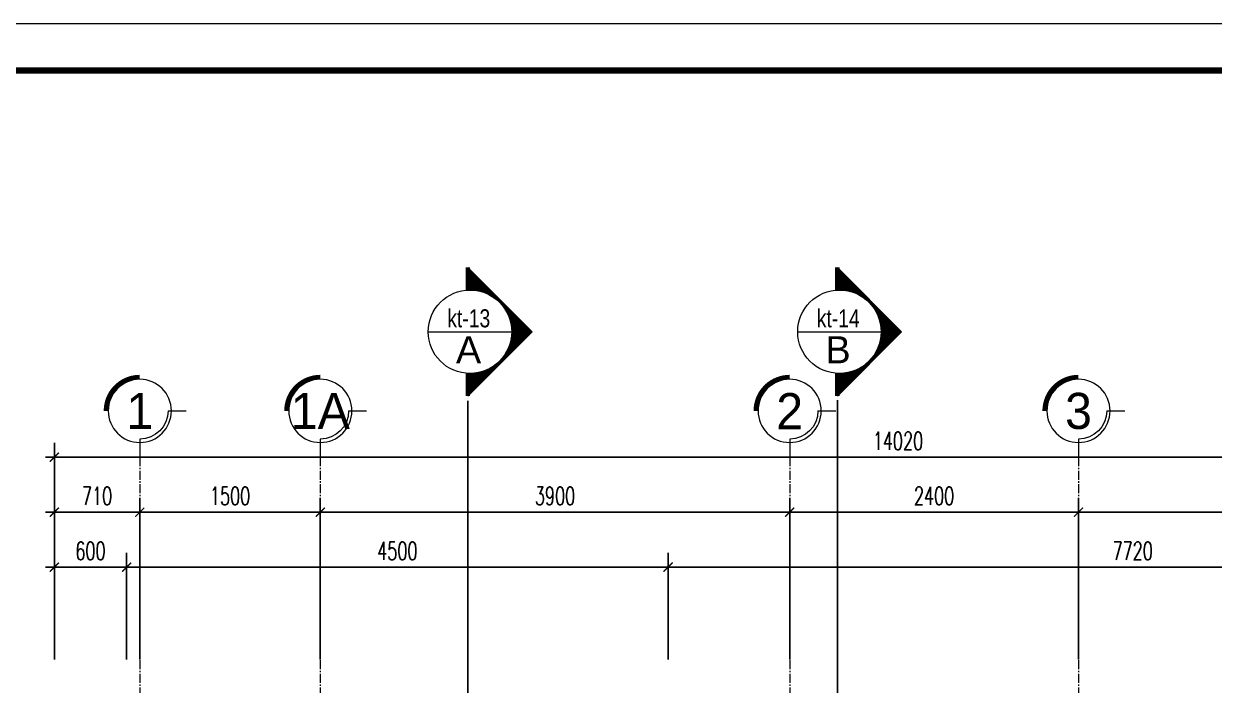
# Model space of a CAD drawing. Header units: millimetres. Extents: x -229618 to 2906, y -178063 to 96806.
# Drawn here: x -209617 to -199725, y -94318 to -88822 of the extents above; entities that cross this region are included whole.
import ezdxf
from ezdxf.enums import TextEntityAlignment as Align

# ---------------------------------------------------------------- set-up
doc = ezdxf.new("R2010")
doc.units = ezdxf.units.MM
doc.header["$LTSCALE"] = 200
doc.header["$MEASUREMENT"] = 0
doc.header["$PDMODE"] = 3
doc.header["$PDSIZE"] = 50
for name, pattern in [('ACAD_ISO07W100', [3, 0, -3]), ('CENTER2', [1.125, 0.75, -0.125, 0.125, -0.125]), ('HIDDEN2', [0.1875, 0.125, -0.0625])]:
    doc.linetypes.add(name, pattern=pattern)
doc.layers.get('0').update_dxf_attribs({"color": 95, "linetype": 'CONTINUOUS'})
doc.layers.get('DEFPOINTS').update_dxf_attribs({"linetype": 'CONTINUOUS'})
for name, color, linetype, lineweight in [('cat', 1, 'CONTINUOUS', 40), ('hatch', 250, 'CONTINUOUS', 5), ('KH cat', 2, 'HIDDEN2', 50), ('thay', 7, 'CONTINUOUS', 18), ('tim', 18, 'CENTER2', 9)]:
    doc.layers.add(name, color=color, linetype=linetype, lineweight=lineweight)
for name, color, linetype in [('DIM', 251, 'CONTINUOUS'), ('KHUNGTEN', 7, 'CONTINUOUS'), ('MANH', 9, 'CONTINUOUS'), ('TEXT', 33, 'CONTINUOUS')]:
    doc.layers.add(name, color=color, linetype=linetype)
doc.layers.add('in', color=203, linetype='CONTINUOUS', lineweight=5, plot=False)
doc.styles.add('Aria H iso', font='Vharial_0.ttf')
doc.styles.add('CHU HOA Day', font='Vharial_0.ttf')
doc.styles.add('CHUC HOA MANH', font='chhbg.shx', dxfattribs={"width": 0.8, "height": 250})
doc.styles.add('dam', font='Vhavanb_0.ttf', dxfattribs={"width": 0.9, "height": 450})
doc.styles.add('Scale', font='vnsimli.shx', dxfattribs={"width": 0.65, "bigfont": 'bigfont.shx'})
doc.dimstyles.new('Scale', dxfattribs={"dimscale": 75, "dimtxt": 2, "dimasz": 1, "dimexe": 1.6, "dimexo": 0, "dimgap": 0.8, "dimtad": 1, "dimdec": 0, "dimzin": 0, "dimdsep": 46, "dimtxsty": 'Scale', "dimblk": 'ARCHTICK', "dimcen": 0.1, "dimdle": 1, "dimclrd": 256, "dimclre": 256, "dimclrt": 3, "dimadec": 0, "dimazin": 0, "dimtfac": 1, "dimtdec": 0, "dimtix": 1, "dimtmove": 2, "dimatfit": 3, "dimldrblk": 'ARCHTICK', "dimfxl": 0, "dimtolj": 1, "dimtzin": 0, "dimarcsym": 0})

# ---------------------------------------------------------------- blocks, each defined once
blk = doc.blocks.new('KhungA3')
at = {"layer": 'KHUNGTEN', "color": 4, "const_width": 0.724}
blk.add_lwpolyline([(7.54, 8.99), (411.13, 8.99), (411.13, 295.64), (7.54, 295.64)], close=True, dxfattribs=at)
blk = doc.blocks.new('tr')
at = {"layer": 'thay', "ltscale": 600}
for p, q in [((0, -200), (0, 0)), ((313, -513), (513, -513))]:
    blk.add_line(p, q, dxfattribs=at)
at = {"layer": 'thay', "ltscale": 600, "const_width": 50}
blk.add_lwpolyline([(-375, -513, 0.414214), (0, -888, 0.414214)], format="xyb", dxfattribs=at)
at = {"layer": 'thay', "ltscale": 600}
blk.add_circle((0, -513), 350, dxfattribs=at)
blk.add_arc((0, -513), 313, 0, 90, dxfattribs=at)
at = {"layer": 'TEXT', "linetype": 'Continuous', "style": 'Aria H iso'}
blk.add_attdef('A', text='', height=350, dxfattribs=at).set_placement((0, -671), align=Align.CENTER)
blk = doc.blocks.new('_ArchTick')
at = {"color": 0, "linetype": 'ByBlock', "const_width": 0.15}
blk.add_lwpolyline([(-0.5, -0.5), (0.5, 0.5)], dxfattribs=at)
blk = doc.blocks.new('*D1779')
at = {"layer": 'DEFPOINTS', "color": 0, "linetype": 'Continuous'}
for p in [(-203253, -92880), (-207153, -94105.1), (-203253, -94105.1)]:
    blk.add_point(p, dxfattribs=at)
at = {"layer": 'DIM', "linetype": 'Continuous', "lineweight": -2}
for p, q in [((-207153, -94105.1), (-207153, -92760)), ((-203253, -94105.1), (-203253, -92760)), ((-207228, -92880), (-203178, -92880))]:
    blk.add_line(p, q, dxfattribs=at)
at = {"layer": 'DIM', "linetype": 'Continuous', "lineweight": -2, "xscale": 75, "yscale": 75, "zscale": 75, "rotation": 180}
blk.add_blockref('_ArchTick', (-207153, -92880), dxfattribs=at)
at = {"layer": 'DIM', "linetype": 'Continuous', "lineweight": -2, "xscale": 75, "yscale": 75, "zscale": 75}
blk.add_blockref('_ArchTick', (-203253, -92880), dxfattribs=at)
at = {"layer": 'DIM', "color": 3, "linetype": 'Continuous', "insert": (-205203, -92745), "char_height": 150, "attachment_point": 5, "style": 'Scale'}
blk.add_mtext('\\A1;3900', dxfattribs=at)
blk = doc.blocks.new('*D1781')
at = {"layer": 'DEFPOINTS', "color": 0, "linetype": 'Continuous'}
for p in [(-207153, -92880), (-208653, -94105.1), (-207153, -94105.1)]:
    blk.add_point(p, dxfattribs=at)
at = {"layer": 'DIM', "linetype": 'Continuous', "lineweight": -2}
for p, q in [((-208653, -94105.1), (-208653, -92760)), ((-207153, -94105.1), (-207153, -92760)), ((-208728, -92880), (-207078, -92880))]:
    blk.add_line(p, q, dxfattribs=at)
at = {"layer": 'DIM', "linetype": 'Continuous', "lineweight": -2, "xscale": 75, "yscale": 75, "zscale": 75, "rotation": 180}
blk.add_blockref('_ArchTick', (-208653, -92880), dxfattribs=at)
at = {"layer": 'DIM', "linetype": 'Continuous', "lineweight": -2, "xscale": 75, "yscale": 75, "zscale": 75}
blk.add_blockref('_ArchTick', (-207153, -92880), dxfattribs=at)
at = {"layer": 'DIM', "color": 3, "linetype": 'Continuous', "insert": (-207903, -92745), "char_height": 150, "attachment_point": 5, "style": 'Scale'}
blk.add_mtext('\\A1;1500', dxfattribs=at)
blk = doc.blocks.new('*D1782')
at = {"layer": 'DEFPOINTS', "color": 0, "linetype": 'Continuous'}
for p in [(-196653, -92880), (-200853, -94105.1), (-196653, -94105.1)]:
    blk.add_point(p, dxfattribs=at)
at = {"layer": 'DIM', "linetype": 'Continuous', "lineweight": -2}
for p, q in [((-200853, -94105.1), (-200853, -92760)), ((-196653, -94105.1), (-196653, -92760)), ((-200928, -92880), (-196578, -92880))]:
    blk.add_line(p, q, dxfattribs=at)
at = {"layer": 'DIM', "linetype": 'Continuous', "lineweight": -2, "xscale": 75, "yscale": 75, "zscale": 75, "rotation": 180}
blk.add_blockref('_ArchTick', (-200853, -92880), dxfattribs=at)
at = {"layer": 'DIM', "linetype": 'Continuous', "lineweight": -2, "xscale": 75, "yscale": 75, "zscale": 75}
blk.add_blockref('_ArchTick', (-196653, -92880), dxfattribs=at)
at = {"layer": 'DIM', "color": 3, "linetype": 'Continuous', "insert": (-198753, -92745), "char_height": 150, "attachment_point": 5, "style": 'Scale'}
blk.add_mtext('\\A1;4200', dxfattribs=at)
blk = doc.blocks.new('*D1784')
at = {"layer": 'DEFPOINTS', "color": 0, "linetype": 'Continuous'}
for p in [(-195343, -92423.2), (-209363, -94105.1), (-195343, -94105.1)]:
    blk.add_point(p, dxfattribs=at)
at = {"layer": 'DIM', "linetype": 'Continuous', "lineweight": -2}
for p, q in [((-209363, -94105.1), (-209363, -92303.2)), ((-195343, -94105.1), (-195343, -92303.2)), ((-209438, -92423.2), (-195268, -92423.2))]:
    blk.add_line(p, q, dxfattribs=at)
at = {"layer": 'DIM', "linetype": 'Continuous', "lineweight": -2, "xscale": 75, "yscale": 75, "zscale": 75, "rotation": 180}
blk.add_blockref('_ArchTick', (-209363, -92423.2), dxfattribs=at)
at = {"layer": 'DIM', "linetype": 'Continuous', "lineweight": -2, "xscale": 75, "yscale": 75, "zscale": 75}
blk.add_blockref('_ArchTick', (-195343, -92423.2), dxfattribs=at)
at = {"layer": 'DIM', "color": 3, "linetype": 'Continuous', "insert": (-202353, -92288.2), "char_height": 150, "attachment_point": 5, "style": 'Scale'}
blk.add_mtext('\\A1;14020', dxfattribs=at)
blk = doc.blocks.new('cad')
at = {"layer": 'hatch'}
h = blk.add_hatch(dxfattribs=at)
h.set_pattern_fill('ANSI31', color=256, scale=96.25, angle=-90, style=0)
h.set_pattern_definition([(225, (101783, 283734), (-8.50737846, 8.50737846), [])])
edge = h.paths.add_edge_path()
edge.add_ellipse((0, 0), major_axis=(-408, 408), ratio=1, start_angle=135, end_angle=137.8395)
edge.add_line((29, -577), (29, -890))
edge.add_line((29, -890), (-861, 0))
edge.add_line((-861, 0), (29, 890))
edge.add_line((29, 890), (29, 577))
edge.add_ellipse((0, 0), major_axis=(408, 408), ratio=1, start_angle=42.1605, end_angle=45)
edge.add_ellipse((0, 0), major_axis=(-408, 408), ratio=1, start_angle=-45, end_angle=135)
at = {"layer": 'cat', "color": 150, "linetype": 'Continuous', "const_width": 62.4}
for points in [[(29, 577), (29, 890)], [(29, -577), (29, -890)]]:
    blk.add_lwpolyline(points, dxfattribs=at)
at = {"layer": 'thay', "linetype": 'Continuous'}
for p in [(29, 890), (29, -890)]:
    blk.add_line(p, (-861, 0), dxfattribs=at)
at = {"layer": 'thay'}
blk.add_line((577, 0), (-578, 0), dxfattribs=at)
blk.add_circle((0, 0), 578, dxfattribs=at)
at = {"layer": 'TEXT'}
for tag, height, style, p in [('1', 375, 'CHU HOA Day', (-3, 87)), ('KT-00', 250, 'Aria H iso', (14, -309))]:
    blk.add_attdef(tag, text='', height=height, dxfattribs=dict(at, style=style)).set_placement(p, align=Align.CENTER)
blk = doc.blocks.new('*D2009')
at = {"layer": 'DEFPOINTS', "color": 0, "linetype": 'Continuous'}
for p in [(-196543, -93336.8), (-204263, -94105.1), (-196543, -94105.1)]:
    blk.add_point(p, dxfattribs=at)
at = {"layer": 'DIM', "linetype": 'Continuous', "lineweight": -2}
for p, q in [((-204263, -94105.1), (-204263, -93216.8)), ((-196543, -94105.1), (-196543, -93216.8)), ((-204338, -93336.8), (-196468, -93336.8))]:
    blk.add_line(p, q, dxfattribs=at)
at = {"layer": 'DIM', "linetype": 'Continuous', "lineweight": -2, "xscale": 75, "yscale": 75, "zscale": 75, "rotation": 180}
blk.add_blockref('_ArchTick', (-204263, -93336.8), dxfattribs=at)
at = {"layer": 'DIM', "linetype": 'Continuous', "lineweight": -2, "xscale": 75, "yscale": 75, "zscale": 75}
blk.add_blockref('_ArchTick', (-196543, -93336.8), dxfattribs=at)
at = {"layer": 'DIM', "color": 3, "linetype": 'Continuous', "insert": (-200403, -93201.8), "char_height": 150, "attachment_point": 5, "style": 'Scale'}
blk.add_mtext('\\A1;7720', dxfattribs=at)
blk = doc.blocks.new('*D2014')
at = {"layer": 'DEFPOINTS', "color": 0, "linetype": 'Continuous'}
for p in [(-208763, -93336.8), (-208763, -94105.1), (-204263, -94105.1)]:
    blk.add_point(p, dxfattribs=at)
at = {"layer": 'DIM', "linetype": 'Continuous', "lineweight": -2}
for p, q in [((-208763, -94105.1), (-208763, -93216.8)), ((-204263, -94105.1), (-204263, -93216.8)), ((-204188, -93336.8), (-208838, -93336.8))]:
    blk.add_line(p, q, dxfattribs=at)
at = {"layer": 'DIM', "linetype": 'Continuous', "lineweight": -2, "xscale": 75, "yscale": 75, "zscale": 75, "rotation": 180}
blk.add_blockref('_ArchTick', (-208763, -93336.8), dxfattribs=at)
at = {"layer": 'DIM', "linetype": 'Continuous', "lineweight": -2, "xscale": 75, "yscale": 75, "zscale": 75}
blk.add_blockref('_ArchTick', (-204263, -93336.8), dxfattribs=at)
at = {"layer": 'DIM', "color": 3, "linetype": 'Continuous', "insert": (-206513, -93201.8), "char_height": 150, "attachment_point": 5, "style": 'Scale'}
blk.add_mtext('\\A1;4500', dxfattribs=at)
blk = doc.blocks.new('*D2077')
at = {"layer": 'DEFPOINTS', "color": 0, "linetype": 'Continuous'}
for p in [(-200853, -92880), (-203253, -94105.1), (-200853, -94105.1)]:
    blk.add_point(p, dxfattribs=at)
at = {"layer": 'DIM', "linetype": 'Continuous', "lineweight": -2}
for p, q in [((-203253, -94105.1), (-203253, -92760)), ((-200853, -94105.1), (-200853, -92760)), ((-203328, -92880), (-200778, -92880))]:
    blk.add_line(p, q, dxfattribs=at)
at = {"layer": 'DIM', "linetype": 'Continuous', "lineweight": -2, "xscale": 75, "yscale": 75, "zscale": 75, "rotation": 180}
blk.add_blockref('_ArchTick', (-203253, -92880), dxfattribs=at)
at = {"layer": 'DIM', "linetype": 'Continuous', "lineweight": -2, "xscale": 75, "yscale": 75, "zscale": 75}
blk.add_blockref('_ArchTick', (-200853, -92880), dxfattribs=at)
at = {"layer": 'DIM', "color": 3, "linetype": 'Continuous', "insert": (-202053, -92745), "char_height": 150, "attachment_point": 5, "style": 'Scale'}
blk.add_mtext('\\A1;2400', dxfattribs=at)
blk = doc.blocks.new('*D2089')
at = {"layer": 'DEFPOINTS', "color": 0, "linetype": 'Continuous'}
for p in [(-208653, -92880), (-209363, -94105.1), (-208653, -94105.1)]:
    blk.add_point(p, dxfattribs=at)
at = {"layer": 'DIM', "linetype": 'Continuous', "lineweight": -2}
for p, q in [((-209363, -94105.1), (-209363, -92760)), ((-208653, -94105.1), (-208653, -92760)), ((-209438, -92880), (-208578, -92880))]:
    blk.add_line(p, q, dxfattribs=at)
at = {"layer": 'DIM', "linetype": 'Continuous', "lineweight": -2, "xscale": 75, "yscale": 75, "zscale": 75, "rotation": 180}
blk.add_blockref('_ArchTick', (-209363, -92880), dxfattribs=at)
at = {"layer": 'DIM', "linetype": 'Continuous', "lineweight": -2, "xscale": 75, "yscale": 75, "zscale": 75}
blk.add_blockref('_ArchTick', (-208653, -92880), dxfattribs=at)
at = {"layer": 'DIM', "color": 3, "linetype": 'Continuous', "insert": (-209008, -92745), "char_height": 150, "attachment_point": 5, "style": 'Scale'}
blk.add_mtext('\\A1;710', dxfattribs=at)
blk = doc.blocks.new('*D2159')
at = {"layer": 'DEFPOINTS', "color": 0}
for p in [(-209363, -93336.8), (-209363, -94105.1), (-208763, -94105.1)]:
    blk.add_point(p, dxfattribs=at)
at = {"layer": 'DIM', "lineweight": -2}
for p, q in [((-209363, -94105.1), (-209363, -93216.8)), ((-208763, -94105.1), (-208763, -93216.8)), ((-208688, -93336.8), (-209438, -93336.8))]:
    blk.add_line(p, q, dxfattribs=at)
at = {"layer": 'DIM', "lineweight": -2, "xscale": 75, "yscale": 75, "zscale": 75, "rotation": 180}
blk.add_blockref('_ArchTick', (-209363, -93336.8), dxfattribs=at)
at = {"layer": 'DIM', "lineweight": -2, "xscale": 75, "yscale": 75, "zscale": 75}
blk.add_blockref('_ArchTick', (-208763, -93336.8), dxfattribs=at)
at = {"layer": 'DIM', "color": 3, "insert": (-209063, -93201.8), "char_height": 150, "attachment_point": 5, "style": 'Scale'}
blk.add_mtext('\\A1;600', dxfattribs=at)

msp = doc.modelspace()

# ---------------------------------------------------------------- linework, layer by layer
at = {"layer": 'in', "linetype": 'Continuous'}
msp.add_lwpolyline([(-217616.4, -111096.6), (-186113.1, -111096.6), (-186113.1, -88821.6), (-217616.4, -88821.6)], close=True, dxfattribs=at)
at = {"layer": 'KH cat', "linetype": 'ACAD_ISO07W100', "ltscale": 0.05}
for p, q in [((-205926.9, -99494.2), (-205926.9, -91914.6)), ((-202856.5, -105055.8), (-202856.5, -91914.6))]:
    msp.add_line(p, q, dxfattribs=at)
at = {"layer": 'tim', "ltscale": 0.5}
for p, q in [((-208653, -92423.2), (-208653, -104305.2)), ((-207153, -92423.2), (-207153, -104305.2)), ((-203253, -92423.2), (-203253, -104305.2)), ((-200853, -92423.2), (-200853, -104305.2))]:
    msp.add_line(p, q, dxfattribs=at)

# ---------------------------------------------------------------- block references
at = {"layer": 'KHUNGTEN', "xscale": 75, "yscale": 75, "zscale": 75.00000000000009}
msp.add_blockref('KhungA3', (-217336, -111382.6), dxfattribs=at)
at = {"layer": 'MANH', "xscale": -0.75, "yscale": 0.75, "zscale": 0.75, "rotation": 180}
for p in [(-208653, -92423.2), (-207153, -92423.2), (-203253, -92423.2), (-200853, -92423.2)]:
    msp.add_blockref('tr', p, dxfattribs=at)
at = {"layer": 'TEXT', "linetype": 'Continuous'}
ref = msp.add_blockref('cad', (-205909.8, -91380.6), dxfattribs=dict(at, xscale=0.5999999998603016, yscale=0.5999999999767169, zscale=0.6, rotation=180))
ref.add_attrib('1', 'a', dxfattribs={"height": 225, "style": 'CHU HOA Day'}).set_placement((-205921.3, -91642.7), align=Align.CENTER)
ref.add_attrib('KT-00', 'kt-13', dxfattribs={"color": 3, "height": 150, "style": 'CHUC HOA MANH', "width": 0.8}).set_placement((-205919.7, -91344), align=Align.CENTER)
ref = msp.add_blockref('cad', (-202839.4, -91380.6), dxfattribs=dict(at, xscale=0.5999999998603016, yscale=0.5999999999767169, zscale=0.6, rotation=180))
ref.add_attrib('1', 'b', dxfattribs={"height": 225, "style": 'CHU HOA Day'}).set_placement((-202850.9, -91642.7), align=Align.CENTER)
ref.add_attrib('KT-00', 'kt-14', dxfattribs={"color": 3, "height": 150, "style": 'CHUC HOA MANH', "width": 0.8}).set_placement((-202849.3, -91344), align=Align.CENTER)

# ---------------------------------------------------------------- texts
at = {"layer": 'TEXT', "linetype": 'Continuous', "style": 'dam'}
for s, p in [('1', (-208653, -92038.3)), ('1a', (-207153, -92038.3)), ('2', (-203253, -92038.3)), ('3', (-200853, -92038.3))]:
    msp.add_text(s, height=300, dxfattribs=at).set_placement(p, align=Align.MIDDLE)

# ---------------------------------------------------------------- dimensions: what is measured, and where the dimension line sits
at = {"layer": 'DIM', "linetype": 'Continuous'}
for base, p1, p2, picture, middle in [((-195343, -92423.2), (-209363, -94105.1), (-195343, -94105.1), '*D1784', (-202353, -92288.2)), ((-207153, -92880), (-208653, -94105.1), (-207153, -94105.1), '*D1781', (-207903, -92745)), ((-203253, -92880), (-207153, -94105.1), (-203253, -94105.1), '*D1779', (-205203, -92745)), ((-196653, -92880), (-200853, -94105.1), (-196653, -94105.1), '*D1782', (-198753, -92745))]:
    dim = msp.add_linear_dim(base=base, p1=p1, p2=p2, dimstyle='Scale', dxfattribs=at)
    dim.commit()
    dim.dimension.update_dxf_attribs({"geometry": picture, "text_midpoint": middle})
for base, p1, p2, picture, middle in [((-208653, -92880), (-209363, -94105.1), (-208653, -94105.1), '*D2089', (-209008, -92745)), ((-200853, -92880), (-203253, -94105.1), (-200853, -94105.1), '*D2077', (-202053, -92745)), ((-208763, -93336.8), (-204263, -94105.1), (-208763, -94105.1), '*D2014', (-206513, -93201.8)), ((-196543, -93336.8), (-204263, -94105.1), (-196543, -94105.1), '*D2009', (-200403, -93201.8))]:
    dim = msp.add_linear_dim(base=base, p1=p1, p2=p2, dimstyle='Scale', override={"dimfxl": 70}, dxfattribs=at)
    dim.commit()
    dim.dimension.update_dxf_attribs({"geometry": picture, "text_midpoint": middle})
at = {"layer": 'DIM'}
dim = msp.add_linear_dim(base=(-209363, -93336.8), p1=(-208763, -94105.1), p2=(-209363, -94105.1), dimstyle='Scale', dxfattribs=at)
dim.commit()
dim.dimension.update_dxf_attribs({"geometry": '*D2159', "text_midpoint": (-209063, -93201.8)})

doc.saveas('drawing.dxf')
